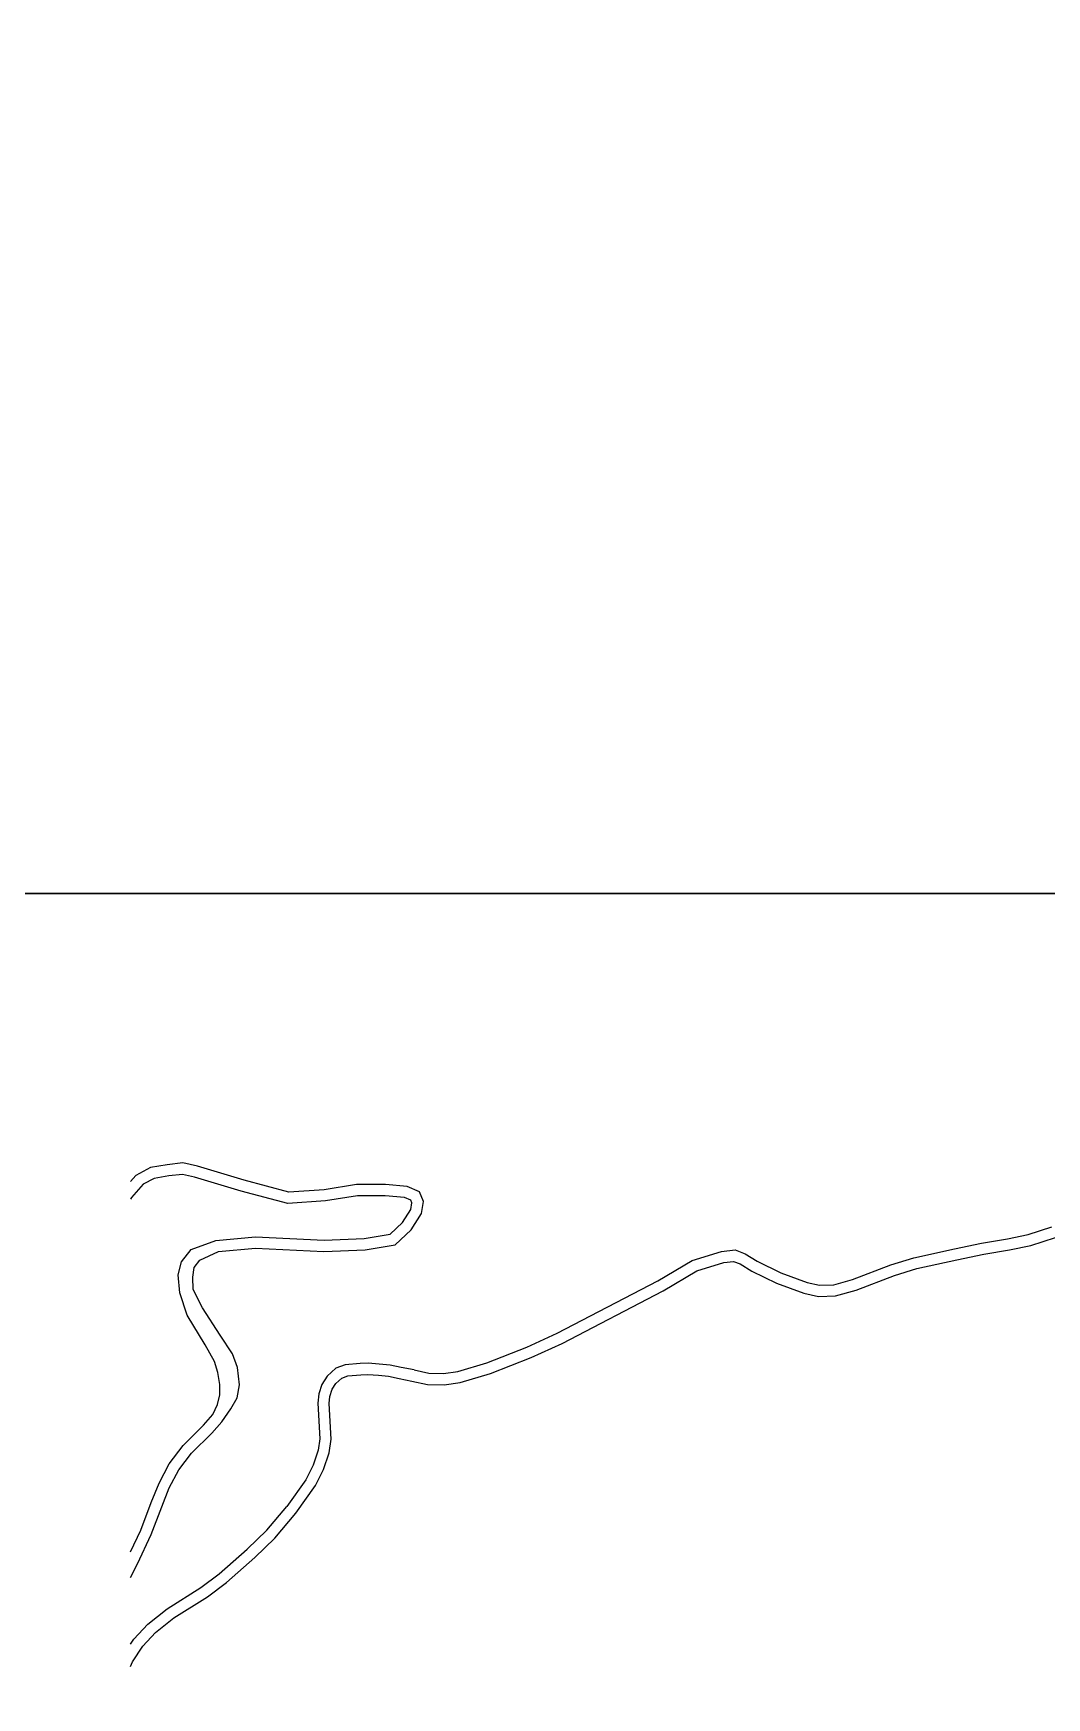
# Model space of a CAD drawing. Header units: metres. Extents: x -20000 to -16000, y -99000 to -96000.
# Drawn here: x -17908.3 to -17638.5, y -98614.1 to -98171 of the extents above; entities that cross this region are included whole.
import ezdxf

# ---------------------------------------------------------------- set-up
doc = ezdxf.new("R2010")
doc.units = ezdxf.units.M
doc.header["$LTSCALE"] = 2.5
doc.layers.add('図郭', color=7, linetype='Continuous')
doc.layers.add('道路', color=7, linetype='Continuous')

msp = doc.modelspace()

# ---------------------------------------------------------------- linework, layer by layer
at = {"layer": '図郭'}
for points in [[(-18400, -98400), (-17600, -98400), (-17600, -97800), (-18400, -97800)], [(-18400, -99000), (-17600, -99000), (-17600, -98400), (-18400, -98400)]]:
    msp.add_lwpolyline(points, close=True, dxfattribs=at)
at = {"layer": '道路', "flags": 128}
for points in [[(-17882.44, -98582.16), (-17880.62, -98578.49), (-17876.92, -98570.66), (-17874.14, -98563.28), (-17872.13, -98558.26), (-17869.59, -98553.47), (-17866.21, -98548.99), (-17860.85, -98543.68), (-17858.17, -98540.65), (-17855.72, -98537.23), (-17854.1, -98534.34), (-17853.47, -98530.84), (-17853.98, -98526.19), (-17855.33, -98522.6), (-17858.58, -98517.62), (-17863.26, -98510.36), (-17865.74, -98505.46), (-17865.88, -98502.19), (-17865.48, -98499.6), (-17864.02, -98497.62), (-17858.99, -98495.32), (-17849.15, -98494.49), (-17830.95, -98495.35), (-17819.98, -98494.89), (-17811.97, -98493.55), (-17807.76, -98489.57), (-17805, -98485.26), (-17804.42, -98482.03), (-17805.54, -98479.42), (-17808.77, -98478.07), (-17814.54, -98477.53), (-17822.28, -98477.48), (-17830.92, -98478.9), (-17840.31, -98479.55), (-17852.16, -98476.37), (-17864.64, -98472.62), (-17868.51, -98471.77), (-17872.7, -98472.26), (-17877.14, -98472.99), (-17881.03, -98475.07), (-17882.44, -98476.69)], [(-17882.44, -98575.33), (-17879.68, -98569.49), (-17876.94, -98562.2), (-17874.85, -98556.99), (-17872.13, -98551.85), (-17868.48, -98547.01), (-17863.03, -98541.62), (-17860.52, -98538.78), (-17859.29, -98536.04), (-17858.64, -98533.51), (-17858.69, -98530.71), (-17859.24, -98527.6), (-17860.11, -98524.6), (-17862.56, -98520.15), (-17867.34, -98512.3), (-17869.34, -98506.39), (-17869.75, -98501.56), (-17868.85, -98498.13), (-17866.35, -98494.84), (-17859.77, -98492.38), (-17849.21, -98491.48), (-17830.94, -98492.35), (-17820.29, -98491.9), (-17813.36, -98490.74), (-17810.08, -98487.64), (-17807.85, -98484.15), (-17807.53, -98482.38), (-17807.82, -98481.72), (-17809.51, -98481.01), (-17814.69, -98480.53), (-17822.05, -98480.49), (-17830.58, -98481.88), (-17840.61, -98482.57), (-17852.98, -98479.26), (-17865.4, -98475.52), (-17868.66, -98474.81), (-17872.28, -98475.23), (-17876.17, -98475.87), (-17879.13, -98477.46), (-17882.21, -98480.98), (-17882.44, -98481.45)], [(-17806.9, -98526.88), (-17803.06, -98527.76), (-17799.13, -98527.85), (-17795.33, -98527.26), (-17787.56, -98524.96), (-17776.99, -98520.82), (-17768.9, -98517.12), (-17742.08, -98503.16), (-17732.91, -98497.74), (-17725.12, -98495.3), (-17721.49, -98494.92), (-17718.85, -98495.92), (-17715.63, -98497.91), (-17709.32, -98500.99), (-17702.32, -98503.56), (-17699, -98504.3), (-17695.25, -98504.19), (-17690.25, -98502.76), (-17680.04, -98498.86), (-17673.89, -98497), (-17663.13, -98494.61), (-17655.87, -98493.1), (-17649, -98491.93), (-17643.49, -98490.86), (-17637.2, -98488.82)], [(-17882.44, -98605.85), (-17881.89, -98604.57), (-17879.2, -98600.4), (-17875.83, -98596.76), (-17870.93, -98592.9), (-17861.99, -98587.3), (-17856.94, -98583.44), (-17849.37, -98576.78), (-17844.01, -98571.62), (-17838.42, -98565.02), (-17833.24, -98557.66), (-17831.07, -98553.37), (-17829.59, -98548.96), (-17829.08, -98545.32), (-17829.59, -98535.84), (-17829.37, -98533.91), (-17828.77, -98532.02), (-17827.79, -98530.46), (-17826.24, -98529.04), (-17824.61, -98528.43), (-17821.11, -98528.14), (-17819.27, -98528.09), (-17816.48, -98528.29), (-17813.78, -98528.57), (-17810.97, -98529.15), (-17807.53, -98529.82), (-17803.43, -98530.75), (-17798.93, -98530.85), (-17794.67, -98530.19), (-17786.58, -98527.8), (-17775.82, -98523.59), (-17767.58, -98519.82), (-17740.62, -98505.79), (-17731.68, -98500.5), (-17724.51, -98498.25), (-17721.89, -98497.98), (-17720.18, -98498.62), (-17717.08, -98500.54), (-17710.5, -98503.76), (-17703.16, -98506.45), (-17699.28, -98507.31), (-17694.79, -98507.18), (-17689.3, -98505.61), (-17679.08, -98501.7), (-17673.13, -98499.9), (-17662.49, -98497.54), (-17655.32, -98496.05), (-17648.46, -98494.88), (-17642.74, -98493.77), (-17636.19, -98491.65)], [(-17806.9, -98526.88), (-17810.38, -98526.21), (-17813.33, -98525.6), (-17816.22, -98525.31), (-17819.2, -98525.08), (-17821.28, -98525.14), (-17825.27, -98525.48), (-17827.84, -98526.43), (-17830.12, -98528.53), (-17831.51, -98530.75), (-17832.32, -98533.27), (-17832.6, -98535.75), (-17832.09, -98545.19), (-17832.53, -98548.26), (-17833.85, -98552.21), (-17835.82, -98556.12), (-17840.86, -98563.26)], [(-17882.44, -98599.9), (-17881.58, -98598.55), (-17877.87, -98594.55), (-17872.66, -98590.44), (-17863.7, -98584.83), (-17858.85, -98581.12), (-17851.4, -98574.57), (-17846.2, -98569.57), (-17840.86, -98563.26)]]:
    msp.add_lwpolyline(points, dxfattribs=at)

doc.saveas('drawing.dxf')
